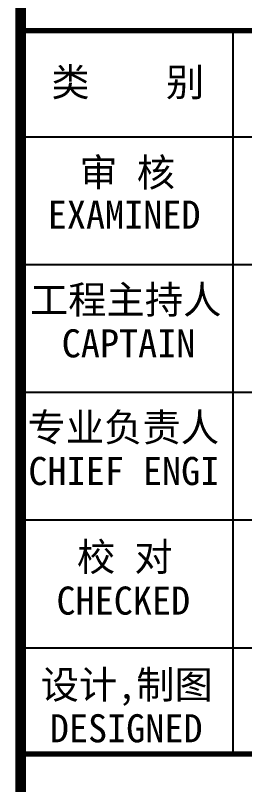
# Model space of a CAD drawing. Extents: x 69728788 to 150163257, y 20675998 to 43663798.
# Drawn here: x 75148513 to 75152809, y 21434668 to 21449068 of the extents above; entities that cross this region are included whole.
import ezdxf

# ---------------------------------------------------------------- set-up
doc = ezdxf.new("R2010")
doc.units = 0
doc.header["$LTSCALE"] = 1000
doc.header["$MEASUREMENT"] = 0
doc.layers.add('图框', color=253, linetype='CONTINUOUS')
doc.styles.add('STYLE-黑体', font='simhei.ttf')

msp = doc.modelspace()

# ---------------------------------------------------------------- linework, layer by layer
at = {"layer": '图框', "color": 0}
for p, q in [((75148612, 21446792.8), (75160630.5, 21446792.8)), ((75148612, 21446792.8), (75160630.5, 21446792.8)), ((75148612, 21444402.4), (75160630.5, 21444402.4)), ((75148612, 21442012), (75160630.5, 21442012)), ((75148612, 21439621.6), (75160630.5, 21439621.6)), ((75148612, 21437231.2), (75160630.5, 21437231.2))]:
    msp.add_line(p, q, dxfattribs=at)
at = {"layer": '图框', "color": 4, "const_width": 197.2}
msp.add_lwpolyline([(75148612, 21466287.7), (75148612, 21386287.7)], dxfattribs=at)
at = {"layer": '图框', "color": 0, "const_width": 100}
msp.add_lwpolyline([(75148612, 21448784.8), (75160630.5, 21448784.8), (75160630.5, 21428466.4), (75148612, 21428466.4)], close=True, dxfattribs=at)
at = {"layer": '图框', "color": 0}
for points in [[(75152596, 21446792.8), (75152596, 21448784.8)], [(75152596, 21435239.2), (75152596, 21446792.8)]]:
    msp.add_lwpolyline(points, dxfattribs=at)
at = {"layer": '图框', "color": 0, "const_width": 100}
msp.add_lwpolyline([(75148612, 21435239.2), (75160630.5, 21435239.2)], dxfattribs=at)

# ---------------------------------------------------------------- texts
at = {"layer": '图框', "color": 0, "style": 'STYLE-黑体'}
for s, p in [('类    别 ', (75149186.5, 21447554.5)), ('审 核', (75149712.1, 21445865)), ('EXAMINED ', (75149120.7, 21445075.2)), ('工程主持人', (75148786.8, 21443482.5)), ('CAPTAIN', (75149381.7, 21442665.8)), ('专业负责人', (75148742.1, 21441092.1)), ('CHIEF ENGI', (75148757.5, 21440275.4)), ('校 对', (75149667.3, 21438666.8)), ('CHECKED  ', (75149283.6, 21437850.1)), ('设计,制图', (75148986.8, 21436276.4)), ('DESIGNED ', (75149158.8, 21435459.7))]:
    msp.add_text(s, height=525.89, dxfattribs=at).set_placement(p)

doc.saveas('drawing.dxf')
